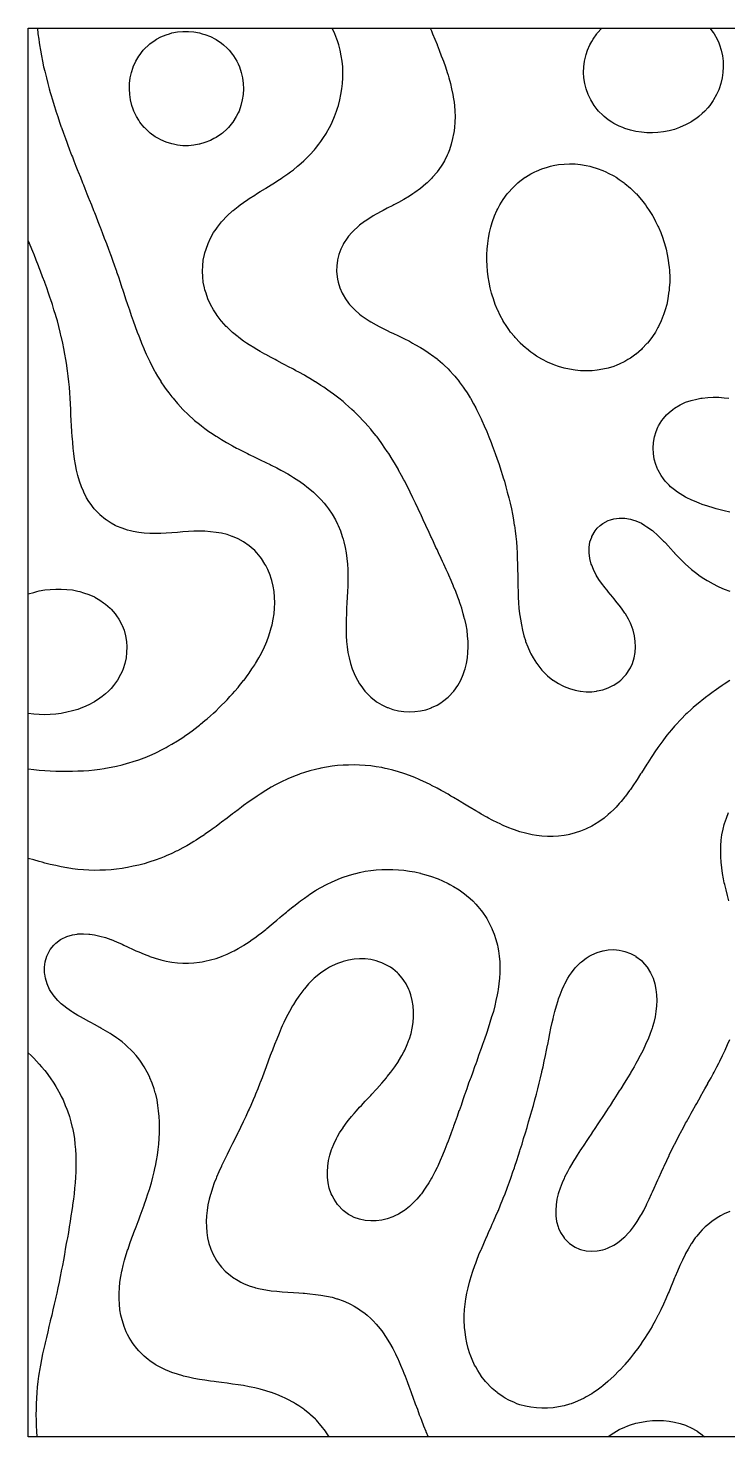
# Model space of a CAD drawing. Header units: metres. Extents: x 0 to 255, y 0 to 255.
# Drawn here: x 0 to 126.6, y 0 to 255 of the extents above; entities that cross this region are included whole.
import ezdxf

# ---------------------------------------------------------------- set-up
doc = ezdxf.new("R2010")
doc.units = ezdxf.units.M

msp = doc.modelspace()

# ---------------------------------------------------------------- linework, layer by layer
for points in [[(0, 0), (0, 255), (255, 255), (255, 0), (0, 0)], [(1.66, 255), (1.76, 254), (1.9, 253), (2, 252.4), (2.07, 252), (2.24, 251), (2.41, 250), (2.59, 249), (2.8, 248), (3, 247.19), (3.05, 247), (3.3, 246), (3.54, 245), (3.8, 244), (4, 243.34), (4.11, 243), (4.4, 242), (4.69, 241), (5, 240.06), (5.02, 240), (5.36, 239), (5.67, 238), (6, 237.1), (6.04, 237), (6.4, 236), (6.74, 235), (7, 234.34), (7.14, 234), (7.5, 233), (7.87, 232), (8, 231.7), (8.28, 231), (8.65, 230), (9, 229.14), (9.06, 229), (9.46, 228), (9.84, 227), (10, 226.63), (10.26, 226), (10.64, 225), (11, 224.13), (11.06, 224), (11.45, 223), (11.84, 222), (12, 221.62), (12.26, 221), (12.63, 220), (13, 219.07), (13.03, 219), (13.42, 218), (13.78, 217), (14, 216.45), (14.18, 216), (14.53, 215), (14.89, 214), (15, 213.73), (15.27, 213), (15.61, 212), (15.96, 211), (16, 210.9), (16.32, 210), (16.64, 209), (16.98, 208), (17, 207.95), (17.33, 207), (17.64, 206), (17.98, 205), (18, 204.96), (18.33, 204), (18.65, 203), (19, 202.02), (19.01, 202), (19.37, 201), (19.71, 200), (20, 199.28), (20.12, 199), (20.5, 198), (20.91, 197), (21, 196.81), (21.37, 196), (21.81, 195), (22, 194.64), (22.33, 194), (22.84, 193), (23, 192.74), (23.43, 192), (24, 191.07), (24.04, 191), (24.7, 190), (25, 189.58), (25.43, 189), (26, 188.26), (26.22, 188), (27, 187.07), (27.06, 187), (27.99, 186), (28, 185.99), (29, 185.01), (29.01, 185), (30, 184.12), (30.13, 184), (31, 183.29), (31.37, 183), (32, 182.52), (32.72, 182), (33, 181.8), (34, 181.16), (34.24, 181), (35, 180.52), (35.89, 180), (36, 179.93), (37, 179.39), (37.72, 179), (38, 178.84), (39, 178.35), (39.68, 178), (40, 177.83), (41, 177.36), (41.73, 177), (42, 176.86), (43, 176.39), (43.78, 176), (44, 175.88), (45, 175.39), (45.73, 175), (46, 174.85), (47, 174.31), (47.51, 174), (48, 173.69), (49, 173.06), (49.09, 173), (50, 172.36), (50.46, 172), (51, 171.56), (51.65, 171), (52, 170.67), (52.68, 170), (53, 169.66), (53.58, 169), (54, 168.48), (54.37, 168), (55, 167.05), (55.03, 167), (55.6, 166), (56, 165.21), (56.11, 165), (56.51, 164), (56.85, 163), (57, 162.52), (57.16, 162), (57.39, 161), (57.56, 160), (57.68, 159), (57.77, 158), (57.83, 157), (57.86, 156), (57.86, 155), (57.84, 154), (57.8, 153), (57.75, 152), (57.69, 151), (57.64, 150), (57.59, 149), (57.56, 148), (57.54, 147), (57.54, 146), (57.57, 145), (57.63, 144), (57.73, 143), (57.88, 142), (58, 141.48), (58.11, 141), (58.36, 140), (58.67, 139), (59, 138.2), (59.09, 138), (59.58, 137), (60, 136.3), (60.2, 136), (60.95, 135), (61, 134.94), (61.91, 134), (62, 133.91), (63, 133.13), (63.19, 133), (64, 132.5), (65, 132.03), (65.07, 132), (66, 131.66), (67, 131.43), (68, 131.29), (69, 131.24), (70, 131.28), (71, 131.41), (72, 131.63), (73, 131.98), (73.03, 132), (74, 132.46), (74.88, 133), (75, 133.09), (76, 133.88), (76.12, 134), (77, 134.95), (77.04, 135), (77.74, 136), (78, 136.42), (78.32, 137), (78.74, 138), (79, 138.73), (79.1, 139), (79.35, 140), (79.51, 141), (79.6, 142), (79.63, 143), (79.61, 144), (79.54, 145), (79.43, 146), (79.26, 147), (79.02, 148), (79, 148.08), (78.75, 149), (78.47, 150), (78.14, 151), (78, 151.37), (77.76, 152), (77.39, 153), (77, 153.94), (76.97, 154), (76.55, 155), (76.12, 156), (76, 156.26), (75.66, 157), (75.22, 158), (75, 158.46), (74.74, 159), (74.3, 160), (74, 160.62), (73.81, 161), (73.37, 162), (73, 162.77), (72.89, 163), (72.44, 164), (72, 164.94), (71.97, 165), (71.51, 166), (71.05, 167), (71, 167.1), (70.58, 168), (70.12, 169), (70, 169.23), (69.62, 170), (69.16, 171), (69, 171.3), (68.64, 172), (68.15, 173), (68, 173.26), (67.6, 174), (67.06, 175), (67, 175.1), (66.48, 176), (66, 176.8), (65.87, 177), (65.26, 178), (65, 178.39), (64.58, 179), (64, 179.83), (63.88, 180), (63.15, 181), (63, 181.18), (62.35, 182), (62, 182.42), (61.5, 183), (61, 183.56), (60.59, 184), (60, 184.62), (59.62, 185), (59, 185.6), (58.58, 186), (58, 186.53), (57.46, 187), (57, 187.39), (56.25, 188), (56, 188.2), (55, 188.95), (54.93, 189), (54, 189.65), (53.5, 190), (53, 190.34), (52, 190.97), (51.95, 191), (51, 191.57), (50.27, 192), (50, 192.17), (49, 192.7), (48.47, 193), (48, 193.27), (47, 193.78), (46.59, 194), (46, 194.32), (45, 194.82), (44.68, 195), (44, 195.37), (43, 195.9), (42.83, 196), (42, 196.47), (41.1, 197), (41, 197.06), (40, 197.68), (39.53, 198), (39, 198.37), (38.14, 199), (38, 199.11), (37, 199.93), (36.92, 200), (36, 200.86), (35.86, 201), (35, 201.95), (34.96, 202), (34.2, 203), (34, 203.28), (33.53, 204), (33, 204.98), (32.99, 205), (32.54, 206), (32.19, 207), (32, 207.65), (31.9, 208), (31.7, 209), (31.59, 210), (31.55, 211), (31.59, 212), (31.7, 213), (31.9, 214), (32, 214.33), (32.2, 215), (32.55, 216), (33, 216.98), (33.01, 217), (33.57, 218), (34, 218.64), (34.26, 219), (35, 219.94), (35.06, 220), (35.99, 221), (36, 221.01), (37, 221.91), (37.1, 222), (38, 222.72), (38.36, 223), (39, 223.47), (39.78, 224), (40, 224.16), (41, 224.78), (41.34, 225), (42, 225.42), (42.95, 226), (43, 226.03), (44, 226.64), (44.56, 227), (45, 227.29), (46, 227.93), (46.1, 228), (47, 228.62), (47.5, 229), (48, 229.38), (48.77, 230), (49, 230.2), (49.91, 231), (50, 231.09), (50.92, 232), (51, 232.08), (51.82, 233), (52, 233.21), (52.62, 234), (53, 234.51), (53.35, 235), (53.98, 236), (54, 236.04), (54.54, 237), (55, 237.93), (55.04, 238), (55.47, 239), (55.83, 240), (56, 240.5), (56.17, 241), (56.43, 242), (56.62, 243), (56.78, 244), (56.89, 245), (56.96, 246), (56.97, 247), (56.93, 248), (56.83, 249), (56.68, 250), (56.49, 251), (56.24, 252), (56, 252.69), (55.89, 253), (55.5, 254), (55.03, 255)], [(72.78, 255), (73, 254.49), (73.21, 254), (73.6, 253), (74, 252.02), (74.01, 252), (74.41, 251), (74.78, 250), (75, 249.44), (75.17, 249), (75.51, 248), (75.83, 247), (76, 246.48), (76.16, 246), (76.42, 245), (76.64, 244), (76.84, 243), (77, 242.12), (77.02, 242), (77.16, 241), (77.24, 240), (77.27, 239), (77.24, 238), (77.17, 237), (77.02, 236), (77, 235.9), (76.81, 235), (76.57, 234), (76.26, 233), (76, 232.39), (75.83, 232), (75.35, 231), (75, 230.41), (74.74, 230), (74.05, 229), (74, 228.94), (73.21, 228), (73, 227.77), (72.22, 227), (72, 226.8), (71.03, 226), (71, 225.97), (70, 225.26), (69.62, 225), (69, 224.59), (68, 224), (68, 224), (67, 223.45), (66.16, 223), (66, 222.91), (65, 222.4), (64.25, 222), (64, 221.86), (63, 221.33), (62.45, 221), (62, 220.72), (61, 220.08), (60.89, 220), (60, 219.33), (59.61, 219), (59, 218.44), (58.57, 218), (58, 217.33), (57.74, 217), (57.1, 216), (57, 215.82), (56.59, 215), (56.25, 214), (56, 213.04), (55.99, 213), (55.84, 212), (55.82, 211), (55.9, 210), (56, 209.56), (56.12, 209), (56.42, 208), (56.84, 207), (57, 206.72), (57.43, 206), (58, 205.22), (58.18, 205), (59, 204.11), (59.11, 204), (60, 203.23), (60.29, 203), (61, 202.48), (61.74, 202), (62, 201.83), (63, 201.28), (63.51, 201), (64, 200.73), (65, 200.26), (65.52, 200), (66, 199.76), (67, 199.3), (67.61, 199), (68, 198.8), (69, 198.32), (69.58, 198), (70, 197.76), (71, 197.21), (71.33, 197), (72, 196.58), (72.85, 196), (73, 195.89), (74, 195.14), (74.17, 195), (75, 194.3), (75.32, 194), (76, 193.34), (76.33, 193), (77, 192.27), (77.24, 192), (78, 191.05), (78.04, 191), (78.76, 190), (79, 189.66), (79.44, 189), (80, 188.09), (80.06, 188), (80.62, 187), (81, 186.3), (81.16, 186), (81.64, 185), (82, 184.26), (82.13, 184), (82.56, 183), (82.99, 182), (83, 181.98), (83.41, 181), (83.78, 180), (84, 179.45), (84.18, 179), (84.53, 178), (84.88, 177), (85, 176.67), (85.24, 176), (85.55, 175), (85.86, 174), (86, 173.58), (86.19, 173), (86.47, 172), (86.72, 171), (86.99, 170), (87, 169.98), (87.25, 169), (87.46, 168), (87.64, 167), (87.82, 166), (87.99, 165), (88, 164.96), (88.15, 164), (88.27, 163), (88.36, 162), (88.43, 161), (88.49, 160), (88.53, 159), (88.56, 158), (88.58, 157), (88.6, 156), (88.62, 155), (88.64, 154), (88.66, 153), (88.7, 152), (88.76, 151), (88.84, 150), (88.95, 149), (89, 148.67), (89.1, 148), (89.27, 147), (89.47, 146), (89.71, 145), (90, 144.13), (90.04, 144), (90.42, 143), (90.85, 142), (91, 141.74), (91.41, 141), (92, 140.07), (92.05, 140), (92.81, 139), (93, 138.79), (93.77, 138), (94, 137.78), (94.98, 137), (95, 136.99), (96, 136.35), (96.66, 136), (97, 135.82), (98, 135.45), (99, 135.18), (99.89, 135), (100, 134.98), (101, 134.88), (102, 134.89), (102.84, 135), (103, 135.02), (104, 135.25), (105, 135.58), (105.85, 136), (106, 136.09), (107, 136.76), (107.27, 137), (108, 137.74), (108.22, 138), (108.88, 139), (109, 139.23), (109.37, 140), (109.66, 141), (109.85, 142), (109.92, 143), (109.88, 144), (109.73, 145), (109.49, 146), (109.14, 147), (109, 147.29), (108.65, 148), (108.09, 149), (108, 149.13), (107.41, 150), (107, 150.53), (106.63, 151), (106, 151.77), (105.8, 152), (105, 152.96), (104.97, 153), (104.17, 154), (104, 154.22), (103.44, 155), (103, 155.67), (102.79, 156), (102.31, 157), (102, 157.77), (101.9, 158), (101.65, 159), (101.53, 160), (101.54, 161), (101.69, 162), (102, 162.88), (102.05, 163), (102.61, 164), (103, 164.48), (103.55, 165), (104, 165.35), (105, 165.87), (105.4, 166), (106, 166.19), (107, 166.32), (108, 166.3), (109, 166.13), (109.41, 166), (110, 165.8), (111, 165.38), (111.64, 165), (112, 164.76), (113, 164.04), (113.04, 164), (114, 163.16), (114.16, 163), (115, 162.16), (115.15, 162), (116, 161.08), (116.08, 161), (116.99, 160), (117, 159.99), (117.94, 159), (118, 158.94), (118.96, 158), (119, 157.96), (120, 157.08), (120.09, 157), (121, 156.28), (121.38, 156), (122, 155.56), (122.89, 155), (123, 154.93), (124, 154.39), (124.76, 154), (125, 153.88), (126, 153.45), (127, 153.07)], [(123.38, 255), (124, 254.19), (124.14, 254), (124.69, 253), (125, 252.33), (125.15, 252), (125.46, 251), (125.66, 250), (125.78, 249), (125.81, 248), (125.75, 247), (125.62, 246), (125.4, 245), (125.06, 244), (125, 243.86), (124.61, 243), (124.07, 242), (124, 241.9), (123.37, 241), (123, 240.56), (122.49, 240), (122, 239.53), (121.39, 239), (121, 238.69), (120, 238.03), (119.95, 238), (119, 237.49), (118, 237.05), (117.87, 237), (117, 236.68), (116, 236.43), (115, 236.25), (114, 236.13), (113, 236.07), (112, 236.08), (111, 236.17), (110, 236.32), (109, 236.53), (108, 236.84), (107.62, 237), (107, 237.27), (106, 237.76), (105.62, 238), (105, 238.42), (104.27, 239), (104, 239.24), (103.25, 240), (103, 240.28), (102.45, 241), (102, 241.71), (101.82, 242), (101.36, 243), (101, 244), (101, 244.01), (100.74, 245), (100.59, 246), (100.54, 247), (100.57, 248), (100.69, 249), (100.92, 250), (101, 250.22), (101.26, 251), (101.68, 252), (102, 252.58), (102.25, 253), (102.94, 254), (103, 254.07), (103.83, 255)], [(27, 233.84), (26.29, 234), (26, 234.07), (25, 234.37), (24, 234.78), (23.6, 235), (23, 235.36), (22.1, 236), (22, 236.08), (21.03, 237), (21, 237.03), (20.23, 238), (20, 238.34), (19.6, 239), (19.14, 240), (19, 240.35), (18.76, 241), (18.52, 242), (18.38, 243), (18.33, 244), (18.36, 245), (18.47, 246), (18.68, 247), (19, 247.93), (19.02, 248), (19.47, 249), (20, 249.91), (20.06, 250), (20.81, 251), (21, 251.2), (21.83, 252), (22, 252.15), (23, 252.85), (23.25, 253), (24, 253.41), (25, 253.81), (25.6, 254), (26, 254.13), (27, 254.32), (28, 254.41), (29, 254.42), (30, 254.33), (31, 254.15), (31.49, 254), (32, 253.84), (33, 253.47), (33.9, 253), (34, 252.94), (35, 252.28), (35.34, 252), (36, 251.4), (36.39, 251), (37, 250.25), (37.19, 250), (37.77, 249), (38, 248.55), (38.26, 248), (38.58, 247), (38.8, 246), (38.94, 245), (38.98, 244), (38.91, 243), (38.76, 242), (38.52, 241), (38.17, 240), (38, 239.65), (37.67, 239), (37.05, 238), (37, 237.94), (36.23, 237), (36, 236.76), (35.15, 236), (35, 235.88), (34, 235.22), (33.62, 235), (33, 234.67), (32, 234.3), (31, 234.01), (30.96, 234), (30, 233.81), (29, 233.72), (28, 233.73), (27, 233.84)], [(100, 193), (99.96, 193), (99, 193.1), (98, 193.26), (97, 193.47), (96, 193.75), (95.34, 194), (95, 194.13), (94, 194.55), (93.12, 195), (93, 195.07), (92, 195.65), (91.5, 196), (91, 196.36), (90.19, 197), (90, 197.16), (89.08, 198), (89, 198.08), (88.15, 199), (88, 199.17), (87.33, 200), (87, 200.45), (86.61, 201), (86, 201.98), (85.99, 202), (85.45, 203), (85, 203.93), (84.96, 204), (84.55, 205), (84.21, 206), (84, 206.64), (83.88, 207), (83.63, 208), (83.43, 209), (83.28, 210), (83.16, 211), (83.07, 212), (83.03, 213), (83.04, 214), (83.1, 215), (83.19, 216), (83.33, 217), (83.51, 218), (83.74, 219), (84, 219.81), (84.06, 220), (84.43, 221), (84.85, 222), (85, 222.27), (85.39, 223), (86, 224), (86, 224), (86.72, 225), (87, 225.33), (87.6, 226), (88, 226.41), (88.65, 227), (89, 227.29), (89.97, 228), (90, 228.02), (91, 228.62), (91.73, 229), (92, 229.14), (93, 229.54), (94, 229.85), (94.53, 230), (95, 230.13), (96, 230.31), (97, 230.41), (98, 230.44), (99, 230.42), (100, 230.33), (101, 230.17), (101.66, 230), (102, 229.91), (103, 229.61), (104, 229.26), (104.55, 229), (105, 228.78), (106, 228.27), (106.42, 228), (107, 227.62), (107.86, 227), (108, 226.89), (109, 226.05), (109.06, 226), (110, 225.08), (110.08, 225), (110.95, 224), (111, 223.94), (111.72, 223), (112, 222.62), (112.43, 222), (113, 221.06), (113.04, 221), (113.57, 220), (114, 219.13), (114.07, 219), (114.49, 218), (114.85, 217), (115, 216.56), (115.19, 216), (115.46, 215), (115.66, 214), (115.84, 213), (115.98, 212), (116, 211.83), (116.08, 211), (116.12, 210), (116.12, 209), (116.05, 208), (116, 207.58), (115.93, 207), (115.77, 206), (115.57, 205), (115.31, 204), (115, 203.09), (114.96, 203), (114.57, 202), (114.1, 201), (114, 200.82), (113.53, 200), (113, 199.19), (112.87, 199), (112.1, 198), (112, 197.89), (111.16, 197), (111, 196.84), (110.02, 196), (110, 195.98), (109, 195.28), (108.56, 195), (108, 194.67), (107, 194.2), (106.53, 194), (106, 193.78), (105, 193.48), (104, 193.26), (103, 193.1), (102.08, 193), (102, 192.99), (101, 192.96), (100, 193)], [(0, 120.9), (1, 120.79), (2, 120.7), (3, 120.63), (4, 120.57), (5, 120.53), (6, 120.51), (7, 120.5), (8, 120.51), (9, 120.54), (10, 120.58), (11, 120.65), (12, 120.75), (13, 120.87), (13.75, 121), (14, 121.04), (15, 121.23), (16, 121.43), (17, 121.65), (18, 121.92), (18.24, 122), (19, 122.24), (20, 122.56), (21, 122.93), (21.16, 123), (22, 123.35), (23, 123.78), (23.44, 124), (24, 124.29), (25, 124.79), (25.36, 125), (26, 125.37), (27, 125.97), (27.05, 126), (28, 126.62), (28.55, 127), (29, 127.32), (29.93, 128), (30, 128.05), (31, 128.82), (31.21, 129), (32, 129.65), (32.4, 130), (33, 130.53), (33.52, 131), (34, 131.45), (34.57, 132), (35, 132.42), (35.57, 133), (36, 133.44), (36.52, 134), (37, 134.52), (37.42, 135), (38, 135.67), (38.28, 136), (39, 136.91), (39.07, 137), (39.81, 138), (40, 138.27), (40.51, 139), (41, 139.75), (41.16, 140), (41.74, 141), (42, 141.46), (42.3, 142), (42.76, 143), (43, 143.53), (43.21, 144), (43.57, 145), (43.88, 146), (44, 146.42), (44.16, 147), (44.37, 148), (44.51, 149), (44.59, 150), (44.62, 151), (44.59, 152), (44.51, 153), (44.36, 154), (44.13, 155), (44, 155.37), (43.79, 156), (43.39, 157), (43, 157.76), (42.86, 158), (42.23, 159), (42, 159.3), (41.41, 160), (41, 160.42), (40.36, 161), (40, 161.3), (39, 161.99), (38.98, 162), (38, 162.53), (37, 162.97), (36.91, 163), (36, 163.32), (35, 163.56), (34, 163.73), (33, 163.85), (32, 163.92), (31, 163.94), (30, 163.93), (29, 163.88), (28, 163.81), (27, 163.73), (26, 163.66), (25, 163.59), (24, 163.55), (23, 163.53), (22, 163.54), (21, 163.59), (20, 163.7), (19, 163.88), (18.55, 164), (18, 164.15), (17, 164.46), (16, 164.87), (15.76, 165), (15, 165.42), (14.11, 166), (14, 166.08), (13, 166.9), (12.9, 167), (12, 167.95), (11.96, 168), (11.22, 169), (11, 169.33), (10.58, 170), (10.08, 171), (10, 171.17), (9.64, 172), (9.31, 173), (9, 174), (9, 174), (8.74, 175), (8.55, 176), (8.4, 177), (8.27, 178), (8.16, 179), (8.06, 180), (8, 180.74), (7.98, 181), (7.91, 182), (7.85, 183), (7.8, 184), (7.75, 185), (7.7, 186), (7.65, 187), (7.59, 188), (7.53, 189), (7.45, 190), (7.37, 191), (7.26, 192), (7.14, 193), (7, 193.88), (6.98, 194), (6.81, 195), (6.64, 196), (6.47, 197), (6.27, 198), (6.04, 199), (6, 199.15), (5.78, 200), (5.54, 201), (5.28, 202), (5, 202.93), (4.98, 203), (4.67, 204), (4.38, 205), (4.05, 206), (4, 206.12), (3.69, 207), (3.36, 208), (3, 208.98), (2.99, 209), (2.62, 210), (2.26, 211), (2, 211.63), (1.85, 212), (1.47, 213), (1.07, 214), (1, 214.15), (0.64, 215), (0.25, 216), (0, 216.55)], [(127, 167.4), (126, 167.61), (125, 167.85), (124.51, 168), (124, 168.15), (123, 168.45), (122, 168.77), (121.43, 169), (121, 169.18), (120, 169.59), (119.19, 170), (119, 170.11), (118, 170.68), (117.54, 171), (117, 171.4), (116.28, 172), (116, 172.27), (115.32, 173), (115, 173.4), (114.57, 174), (114.01, 175), (114, 175.03), (113.59, 176), (113.33, 177), (113.18, 178), (113.13, 179), (113.2, 180), (113.37, 181), (113.66, 182), (114, 182.76), (114.12, 183), (114.72, 184), (115, 184.36), (115.56, 185), (116, 185.43), (116.7, 186), (117, 186.22), (118, 186.8), (118.4, 187), (119, 187.28), (120, 187.61), (121, 187.86), (121.76, 188), (122, 188.05), (123, 188.16), (124, 188.2), (125, 188.18), (126, 188.11), (126.84, 188)], [(0, 152.58), (1, 152.86), (1.54, 153), (2, 153.12), (3, 153.3), (4, 153.41), (5, 153.46), (6, 153.47), (7, 153.41), (8, 153.3), (9, 153.1), (9.34, 153), (10, 152.81), (11, 152.48), (12, 152.03), (12.05, 152), (13, 151.46), (13.66, 151), (14, 150.74), (14.84, 150), (15, 149.83), (15.72, 149), (16, 148.63), (16.42, 148), (16.94, 147), (17, 146.86), (17.35, 146), (17.61, 145), (17.77, 144), (17.84, 143), (17.82, 142), (17.71, 141), (17.51, 140), (17.2, 139), (17, 138.56), (16.74, 138), (16.19, 137), (16, 136.73), (15.46, 136), (15, 135.47), (14.54, 135), (14, 134.5), (13.39, 134), (13, 133.7), (12, 133.07), (11.89, 133), (11, 132.52), (10, 132.08), (9.81, 132), (9, 131.69), (8, 131.4), (7, 131.16), (6.21, 131), (6, 130.96), (5, 130.81), (4, 130.73), (3, 130.7), (2, 130.73), (1, 130.81), (0, 130.96)], [(127, 136.9), (126, 136.27), (125.61, 136), (125, 135.58), (124.17, 135), (124, 134.87), (123, 134.15), (122.81, 134), (122, 133.37), (121.55, 133), (121, 132.54), (120.38, 132), (120, 131.66), (119.29, 131), (119, 130.73), (118.27, 130), (118, 129.72), (117.32, 129), (117, 128.64), (116.44, 128), (116, 127.47), (115.62, 127), (115, 126.2), (114.85, 126), (114.14, 125), (114, 124.8), (113.45, 124), (113, 123.33), (112.77, 123), (112.15, 122), (112, 121.78), (111.5, 121), (111, 120.21), (110.86, 120), (110.23, 119), (110, 118.66), (109.55, 118), (109, 117.2), (108.85, 117), (108.12, 116), (108, 115.85), (107.31, 115), (107, 114.64), (106.42, 114), (106, 113.57), (105.4, 113), (105, 112.63), (104.23, 112), (104, 111.82), (103, 111.14), (102.78, 111), (102, 110.54), (101, 110.05), (100.9, 110), (100, 109.62), (99, 109.31), (98, 109.05), (97.77, 109), (97, 108.84), (96, 108.72), (95, 108.66), (94, 108.66), (93, 108.73), (92, 108.85), (91.22, 109), (91, 109.04), (90, 109.28), (89, 109.54), (88, 109.87), (87.67, 110), (87, 110.27), (86, 110.67), (85.31, 111), (85, 111.15), (84, 111.64), (83.34, 112), (83, 112.19), (82, 112.73), (81.55, 113), (81, 113.33), (80, 113.91), (79.86, 114), (79, 114.52), (78.21, 115), (78, 115.13), (77, 115.71), (76.53, 116), (76, 116.32), (75, 116.87), (74.77, 117), (74, 117.42), (73, 117.93), (72.88, 118), (72, 118.44), (71, 118.88), (70.75, 119), (70, 119.33), (69, 119.7), (68.19, 120), (68, 120.08), (67, 120.4), (66, 120.66), (65, 120.91), (64.61, 121), (64, 121.14), (63, 121.31), (62, 121.44), (61, 121.53), (60, 121.59), (59, 121.62), (58, 121.61), (57, 121.57), (56, 121.5), (55, 121.4), (54, 121.25), (53, 121.05), (52.79, 121), (52, 120.81), (51, 120.56), (50, 120.27), (49.25, 120), (49, 119.91), (48, 119.53), (47, 119.12), (46.77, 119), (46, 118.63), (45, 118.14), (44.75, 118), (44, 117.58), (43.02, 117), (43, 116.99), (42, 116.36), (41.46, 116), (41, 115.68), (40.01, 115), (40, 114.99), (39, 114.27), (38.64, 114), (38, 113.52), (37.32, 113), (37, 112.75), (36, 112), (36, 112), (35, 111.25), (34.68, 111), (34, 110.5), (33.32, 110), (33, 109.76), (32, 109.07), (31.9, 109), (31, 108.41), (30.38, 108), (30, 107.76), (29, 107.18), (28.7, 107), (28, 106.6), (27, 106.1), (26.81, 106), (26, 105.6), (25, 105.18), (24.59, 105), (24, 104.75), (23, 104.4), (22, 104.06), (21.81, 104), (21, 103.74), (20, 103.49), (19, 103.28), (18, 103.07), (17.62, 103), (17, 102.88), (16, 102.74), (15, 102.65), (14, 102.58), (13, 102.55), (12, 102.54), (11, 102.57), (10, 102.62), (9, 102.71), (8, 102.84), (7.06, 103), (7, 103.01), (6, 103.21), (5, 103.41), (4, 103.62), (3, 103.86), (2.53, 104), (2, 104.15), (1, 104.42), (0, 104.68)], [(126.82, 97), (126.55, 98), (126.31, 99), (126.07, 100), (126, 100.3), (125.84, 101), (125.66, 102), (125.53, 103), (125.43, 104), (125.38, 105), (125.36, 106), (125.39, 107), (125.46, 108), (125.58, 109), (125.77, 110), (126, 110.85), (126.04, 111), (126.37, 112), (126.74, 113)], [(54.47, 0), (54, 0.72), (53.8, 1), (53.06, 2), (53, 2.07), (52.17, 3), (52, 3.17), (51.12, 4), (51, 4.11), (50, 4.91), (49.88, 5), (49, 5.61), (48.39, 6), (48, 6.24), (47, 6.76), (46.52, 7), (46, 7.26), (45, 7.65), (44.06, 8), (44, 8.03), (43, 8.35), (42, 8.61), (41, 8.85), (40.35, 9), (40, 9.08), (39, 9.27), (38, 9.43), (37, 9.56), (36, 9.69), (35, 9.81), (34, 9.95), (33.68, 10), (33, 10.1), (32, 10.25), (31, 10.4), (30, 10.57), (29, 10.77), (28.12, 11), (28, 11.03), (27, 11.33), (26, 11.65), (25.16, 12), (25, 12.07), (24, 12.54), (23.19, 13), (23, 13.12), (22, 13.78), (21.72, 14), (21, 14.6), (20.57, 15), (20, 15.59), (19.64, 16), (19, 16.84), (18.88, 17), (18.29, 18), (18, 18.53), (17.76, 19), (17.37, 20), (17.05, 21), (17, 21.19), (16.79, 22), (16.62, 23), (16.51, 24), (16.47, 25), (16.47, 26), (16.52, 27), (16.61, 28), (16.75, 29), (16.96, 30), (17, 30.17), (17.2, 31), (17.46, 32), (17.73, 33), (18, 33.79), (18.08, 34), (18.42, 35), (18.76, 36), (19, 36.62), (19.15, 37), (19.52, 38), (19.89, 39), (20, 39.26), (20.29, 40), (20.64, 41), (21, 41.96), (21.02, 42), (21.37, 43), (21.68, 44), (22, 44.98), (22.01, 45), (22.31, 46), (22.56, 47), (22.79, 48), (23, 48.87), (23.03, 49), (23.24, 50), (23.4, 51), (23.53, 52), (23.63, 53), (23.7, 54), (23.75, 55), (23.76, 56), (23.75, 57), (23.69, 58), (23.61, 59), (23.48, 60), (23.32, 61), (23.08, 62), (23, 62.26), (22.78, 63), (22.45, 64), (22.04, 65), (22, 65.08), (21.55, 66), (21, 66.98), (20.99, 67), (20.33, 68), (20, 68.44), (19.55, 69), (19, 69.62), (18.64, 70), (18, 70.62), (17.57, 71), (17, 71.48), (16.32, 72), (16, 72.24), (15, 72.9), (14.84, 73), (14, 73.52), (13.16, 74), (13, 74.1), (12, 74.63), (11.32, 75), (11, 75.18), (10, 75.7), (9.48, 76), (9, 76.29), (8, 76.89), (7.84, 77), (7, 77.59), (6.48, 78), (6, 78.41), (5.39, 79), (5, 79.43), (4.53, 80), (4, 80.81), (3.88, 81), (3.43, 82), (3.13, 83), (3, 83.73), (2.95, 84), (2.93, 85), (3, 85.51), (3.07, 86), (3.36, 87), (3.84, 88), (4, 88.23), (4.62, 89), (5, 89.37), (5.86, 90), (6, 90.09), (7, 90.56), (8, 90.85), (8.85, 91), (9, 91.03), (10, 91.08), (11, 91.02), (11.15, 91), (12, 90.87), (13, 90.64), (14, 90.37), (14.99, 90), (15, 90), (16, 89.58), (17, 89.16), (17.32, 89), (18, 88.68), (19, 88.24), (19.5, 88), (20, 87.77), (21, 87.37), (21.94, 87), (22, 86.97), (23, 86.63), (24, 86.36), (25, 86.13), (25.66, 86), (26, 85.93), (27, 85.8), (28, 85.73), (29, 85.73), (30, 85.78), (31, 85.9), (31.52, 86), (32, 86.09), (33, 86.32), (34, 86.59), (35, 86.95), (35.12, 87), (36, 87.37), (37, 87.83), (37.31, 88), (38, 88.38), (39, 88.96), (39.05, 89), (40, 89.61), (40.55, 90), (41, 90.33), (41.9, 91), (42, 91.08), (43, 91.86), (43.17, 92), (44, 92.68), (44.37, 93), (45, 93.53), (45.56, 94), (46, 94.38), (46.74, 95), (47, 95.21), (47.97, 96), (48, 96.02), (49, 96.79), (49.27, 97), (50, 97.54), (50.66, 98), (51, 98.24), (52, 98.87), (52.21, 99), (53, 99.47), (53.99, 100), (54, 100.01), (55, 100.49), (56, 100.91), (56.2, 101), (57, 101.32), (58, 101.63), (59, 101.91), (59.32, 102), (60, 102.18), (61, 102.37), (62, 102.51), (63, 102.61), (64, 102.67), (65, 102.69), (66, 102.68), (67, 102.63), (68, 102.55), (69, 102.42), (70, 102.26), (71, 102.03), (71.09, 102), (72, 101.74), (73, 101.45), (74, 101.09), (74.2, 101), (75, 100.65), (76, 100.19), (76.34, 100), (77, 99.63), (78, 99), (78, 99), (79, 98.28), (79.35, 98), (80, 97.44), (80.46, 97), (81, 96.45), (81.41, 96), (82, 95.28), (82.22, 95), (82.88, 94), (83, 93.8), (83.46, 93), (83.93, 92), (84, 91.85), (84.35, 91), (84.66, 90), (84.92, 89), (85, 88.63), (85.14, 88), (85.28, 87), (85.36, 86), (85.39, 85), (85.38, 84), (85.32, 83), (85.22, 82), (85.07, 81), (85, 80.63), (84.88, 80), (84.67, 79), (84.45, 78), (84.2, 77), (84, 76.36), (83.89, 76), (83.59, 75), (83.29, 74), (83, 73.18), (82.94, 73), (82.59, 72), (82.26, 71), (82, 70.3), (81.88, 70), (81.53, 69), (81.19, 68), (81, 67.51), (80.8, 67), (80.46, 66), (80.11, 65), (80, 64.72), (79.73, 64), (79.4, 63), (79.04, 62), (79, 61.89), (78.67, 61), (78.35, 60), (78, 59.04), (77.98, 59), (77.62, 58), (77.29, 57), (77, 56.22), (76.91, 56), (76.55, 55), (76.2, 54), (76, 53.51), (75.79, 53), (75.42, 52), (75, 51), (75, 51), (74.57, 50), (74.12, 49), (74, 48.76), (73.62, 48), (73.11, 47), (73, 46.82), (72.52, 46), (72, 45.18), (71.88, 45), (71.17, 44), (71, 43.79), (70.33, 43), (70, 42.65), (69.34, 42), (69, 41.7), (68.1, 41), (68, 40.92), (67, 40.32), (66.37, 40), (66, 39.82), (65, 39.47), (64, 39.24), (63, 39.11), (62, 39.09), (61, 39.19), (60, 39.4), (59, 39.73), (58.48, 40), (58, 40.27), (57, 40.99), (56.99, 41), (56.03, 42), (56, 42.04), (55.36, 43), (55, 43.68), (54.84, 44), (54.5, 45), (54.29, 46), (54.18, 47), (54.15, 48), (54.22, 49), (54.36, 50), (54.58, 51), (54.9, 52), (55, 52.23), (55.32, 53), (55.79, 54), (56, 54.36), (56.38, 55), (57, 55.96), (57.03, 56), (57.74, 57), (58, 57.32), (58.55, 58), (59, 58.53), (59.41, 59), (60, 59.66), (60.31, 60), (61, 60.74), (61.24, 61), (62, 61.81), (62.18, 62), (63, 62.89), (63.1, 63), (63.99, 64), (64, 64.01), (64.83, 65), (65, 65.2), (65.63, 66), (66, 66.49), (66.38, 67), (67, 67.94), (67.04, 68), (67.63, 69), (68, 69.69), (68.17, 70), (68.6, 71), (68.98, 72), (69, 72.05), (69.3, 73), (69.52, 74), (69.66, 75), (69.74, 76), (69.75, 77), (69.68, 78), (69.53, 79), (69.28, 80), (69, 80.74), (68.89, 81), (68.4, 82), (68, 82.61), (67.72, 83), (67, 83.83), (66.82, 84), (66, 84.69), (65.56, 85), (65, 85.35), (64, 85.81), (63.48, 86), (63, 86.17), (62, 86.39), (61, 86.5), (60, 86.52), (59, 86.46), (58, 86.31), (57, 86.04), (56.89, 86), (56, 85.68), (55, 85.25), (54.56, 85), (54, 84.67), (53, 84.01), (52.99, 84), (52, 83.2), (51.77, 83), (51, 82.25), (50.76, 82), (50, 81.12), (49.9, 81), (49.15, 80), (49, 79.79), (48.46, 79), (48, 78.26), (47.84, 78), (47.3, 77), (47, 76.45), (46.76, 76), (46.3, 75), (46, 74.37), (45.82, 74), (45.41, 73), (45, 72.01), (45, 72), (44.59, 71), (44.23, 70), (44, 69.44), (43.82, 69), (43.46, 68), (43.09, 67), (43, 66.78), (42.7, 66), (42.34, 65), (42, 64.16), (41.93, 64), (41.54, 63), (41.15, 62), (41, 61.66), (40.71, 61), (40.31, 60), (40, 59.33), (39.84, 59), (39.4, 58), (39, 57.15), (38.92, 57), (38.45, 56), (38, 55.08), (37.95, 55), (37.46, 54), (37, 53.09), (36.95, 53), (36.45, 52), (36, 51.1), (35.95, 51), (35.46, 50), (35, 49.04), (34.98, 49), (34.53, 48), (34.11, 47), (34, 46.75), (33.69, 46), (33.36, 45), (33.04, 44), (33, 43.88), (32.75, 43), (32.54, 42), (32.39, 41), (32.29, 40), (32.24, 39), (32.26, 38), (32.34, 37), (32.48, 36), (32.7, 35), (33, 34.14), (33.05, 34), (33.48, 33), (34, 32.07), (34.04, 32), (34.75, 31), (35, 30.7), (35.66, 30), (36, 29.68), (36.85, 29), (37, 28.89), (38, 28.28), (38.51, 28), (39, 27.75), (40, 27.36), (41, 27.04), (41.14, 27), (42, 26.77), (43, 26.58), (44, 26.44), (45, 26.34), (46, 26.25), (47, 26.19), (48, 26.13), (49, 26.06), (49.8, 26), (50, 25.98), (51, 25.89), (52, 25.78), (53, 25.64), (54, 25.48), (55, 25.26), (55.84, 25), (56, 24.95), (57, 24.59), (58, 24.18), (58.33, 24), (59, 23.64), (60, 23.03), (60.05, 23), (61, 22.3), (61.36, 22), (62, 21.43), (62.43, 21), (63, 20.39), (63.35, 20), (64, 19.17), (64.13, 19), (64.8, 18), (65, 17.7), (65.43, 17), (65.98, 16), (66, 15.97), (66.49, 15), (66.95, 14), (67, 13.9), (67.4, 13), (67.79, 12), (68, 11.51), (68.21, 11), (68.58, 10), (68.95, 9), (69, 8.88), (69.34, 8), (69.68, 7), (70, 6.17), (70.07, 6), (70.44, 5), (70.8, 4), (71, 3.51), (71.21, 3), (71.58, 2), (71.98, 1), (72, 0.95), (72.39, 0)], [(127, 40.78), (126, 40.36), (125.34, 40), (125, 39.8), (124, 39.18), (123.77, 39), (123, 38.39), (122.56, 38), (122, 37.45), (121.58, 37), (121, 36.31), (120.75, 36), (120.06, 35), (120, 34.91), (119.45, 34), (119, 33.19), (118.89, 33), (118.41, 32), (118, 31.12), (117.94, 31), (117.51, 30), (117.11, 29), (117, 28.76), (116.68, 28), (116.29, 27), (116, 26.33), (115.85, 26), (115.43, 25), (115, 24.04), (114.98, 24), (114.51, 23), (114.01, 22), (114, 21.98), (113.48, 21), (113, 20.14), (112.92, 20), (112.34, 19), (112, 18.47), (111.69, 18), (111.03, 17), (111, 16.95), (110.33, 16), (110, 15.56), (109.57, 15), (109, 14.28), (108.77, 14), (108, 13.09), (107.92, 13), (107.02, 12), (107, 11.98), (106.03, 11), (106, 10.97), (105, 10.05), (104.94, 10), (104, 9.22), (103.72, 9), (103, 8.46), (102.33, 8), (102, 7.78), (101, 7.21), (100.61, 7), (100, 6.68), (99, 6.27), (98.29, 6), (98, 5.89), (97, 5.6), (96, 5.4), (95, 5.26), (94, 5.18), (93, 5.16), (92, 5.22), (91, 5.34), (90, 5.53), (89, 5.8), (88.47, 6), (88, 6.19), (87, 6.63), (86.35, 7), (86, 7.22), (85, 7.89), (84.86, 8), (84, 8.73), (83.72, 9), (83, 9.75), (82.78, 10), (82.02, 11), (82, 11.02), (81.38, 12), (81, 12.66), (80.81, 13), (80.37, 14), (80, 14.93), (79.97, 15), (79.65, 16), (79.41, 17), (79.23, 18), (79.08, 19), (79, 19.79), (78.98, 20), (78.93, 21), (78.94, 22), (79, 23), (79, 23.02), (79.1, 24), (79.24, 25), (79.41, 26), (79.61, 27), (79.86, 28), (80, 28.44), (80.18, 29), (80.49, 30), (80.82, 31), (81, 31.44), (81.22, 32), (81.6, 33), (82, 33.94), (82.03, 34), (82.46, 35), (82.89, 36), (83, 36.23), (83.35, 37), (83.78, 38), (84, 38.48), (84.24, 39), (84.66, 40), (85, 40.77), (85.11, 41), (85.51, 42), (85.91, 43), (86, 43.21), (86.32, 44), (86.68, 45), (87, 45.85), (87.06, 46), (87.42, 47), (87.74, 48), (88, 48.72), (88.11, 49), (88.43, 50), (88.74, 51), (89, 51.78), (89.08, 52), (89.39, 53), (89.68, 54), (90, 55), (90, 55), (90.31, 56), (90.59, 57), (90.88, 58), (91, 58.38), (91.19, 59), (91.46, 60), (91.72, 61), (92, 62), (92, 62.01), (92.27, 63), (92.5, 64), (92.73, 65), (92.97, 66), (93, 66.12), (93.21, 67), (93.42, 68), (93.61, 69), (93.81, 70), (94, 70.88), (94.03, 71), (94.24, 72), (94.43, 73), (94.62, 74), (94.84, 75), (95, 75.65), (95.09, 76), (95.34, 77), (95.6, 78), (95.9, 79), (96, 79.26), (96.27, 80), (96.65, 81), (97, 81.75), (97.13, 82), (97.65, 83), (98, 83.53), (98.32, 84), (99, 84.87), (99.11, 85), (100, 85.89), (100.13, 86), (101, 86.67), (101.53, 87), (102, 87.28), (103, 87.69), (104, 87.98), (104.08, 88), (105, 88.17), (106, 88.21), (107, 88.12), (107.49, 88), (108, 87.88), (109, 87.52), (109.97, 87), (110, 86.98), (111, 86.21), (111.22, 86), (112, 85.08), (112.06, 85), (112.66, 84), (113, 83.26), (113.12, 83), (113.43, 82), (113.62, 81), (113.73, 80), (113.76, 79), (113.72, 78), (113.62, 77), (113.46, 76), (113.24, 75), (113, 74.24), (112.92, 74), (112.58, 73), (112.21, 72), (112, 71.54), (111.75, 71), (111.3, 70), (111, 69.43), (110.77, 69), (110.25, 68), (110, 67.57), (109.67, 67), (109.1, 66), (109, 65.84), (108.49, 65), (108, 64.21), (107.86, 64), (107.26, 63), (107, 62.61), (106.6, 62), (106, 61.05), (105.97, 61), (105.33, 60), (105, 59.51), (104.66, 59), (104.01, 58), (104, 57.99), (103.35, 57), (103, 56.48), (102.67, 56), (102.01, 55), (102, 54.98), (101.35, 54), (101, 53.49), (100.67, 53), (100.02, 52), (100, 51.97), (99.38, 51), (99, 50.41), (98.74, 50), (98.17, 49), (98, 48.72), (97.6, 48), (97.1, 47), (97, 46.79), (96.64, 46), (96.27, 45), (96, 44.19), (95.94, 44), (95.69, 43), (95.54, 42), (95.48, 41), (95.51, 40), (95.64, 39), (95.91, 38), (96, 37.8), (96.36, 37), (96.99, 36), (97, 35.99), (97.97, 35), (98, 34.98), (99, 34.34), (99.78, 34), (100, 33.9), (101, 33.66), (102, 33.59), (103, 33.65), (104, 33.85), (104.42, 34), (105, 34.21), (106, 34.69), (106.48, 35), (107, 35.37), (107.76, 36), (108, 36.22), (108.74, 37), (109, 37.31), (109.55, 38), (110, 38.64), (110.25, 39), (110.84, 40), (111, 40.27), (111.41, 41), (111.9, 42), (112, 42.19), (112.4, 43), (112.85, 44), (113, 44.32), (113.32, 45), (113.75, 46), (114, 46.55), (114.21, 47), (114.64, 48), (115, 48.76), (115.12, 49), (115.57, 50), (116, 50.9), (116.05, 51), (116.53, 52), (117, 52.94), (117.03, 53), (117.54, 54), (118, 54.88), (118.07, 55), (118.59, 56), (119, 56.75), (119.14, 57), (119.68, 58), (120, 58.57), (120.25, 59), (120.79, 60), (121, 60.36), (121.37, 61), (121.92, 62), (122, 62.13), (122.49, 63), (123, 63.91), (123.05, 64), (123.6, 65), (124, 65.73), (124.15, 66), (124.67, 67), (125, 67.63), (125.2, 68), (125.68, 69), (126, 69.65), (126.17, 70), (126.61, 71), (127, 71.9)], [(0, 69.52), (0.55, 69), (1, 68.55), (1.52, 68), (2, 67.48), (2.42, 67), (3, 66.3), (3.24, 66), (3.97, 65), (4, 64.96), (4.64, 64), (5, 63.43), (5.26, 63), (5.79, 62), (6, 61.61), (6.31, 61), (6.72, 60), (7, 59.31), (7.13, 59), (7.45, 58), (7.73, 57), (7.98, 56), (8, 55.92), (8.2, 55), (8.36, 54), (8.47, 53), (8.55, 52), (8.6, 51), (8.63, 50), (8.63, 49), (8.6, 48), (8.55, 47), (8.49, 46), (8.41, 45), (8.31, 44), (8.19, 43), (8.04, 42), (8, 41.74), (7.88, 41), (7.73, 40), (7.58, 39), (7.43, 38), (7.27, 37), (7.09, 36), (7, 35.52), (6.9, 35), (6.72, 34), (6.55, 33), (6.38, 32), (6.19, 31), (6, 30.07), (5.98, 30), (5.77, 29), (5.58, 28), (5.39, 27), (5.18, 26), (5, 25.26), (4.93, 25), (4.7, 24), (4.48, 23), (4.26, 22), (4.01, 21), (4, 20.96), (3.75, 20), (3.53, 19), (3.3, 18), (3.07, 17), (3, 16.74), (2.82, 16), (2.61, 15), (2.42, 14), (2.24, 13), (2.06, 12), (2, 11.65), (1.89, 11), (1.75, 10), (1.64, 9), (1.55, 8), (1.49, 7), (1.44, 6), (1.42, 5), (1.41, 4), (1.42, 3), (1.45, 2), (1.5, 1), (1.57, 0)], [(104.96, 0), (105, 0.03), (106, 0.72), (106.46, 1), (107, 1.31), (108, 1.76), (108.57, 2), (109, 2.17), (110, 2.47), (111, 2.68), (112, 2.84), (113, 2.95), (114, 2.98), (115, 2.94), (116, 2.83), (117, 2.66), (118, 2.43), (119, 2.09), (119.19, 2), (120, 1.63), (121, 1.08), (121.11, 1), (122, 0.35), (122.41, 0)]]:
    msp.add_lwpolyline(points)

doc.saveas('drawing.dxf')
